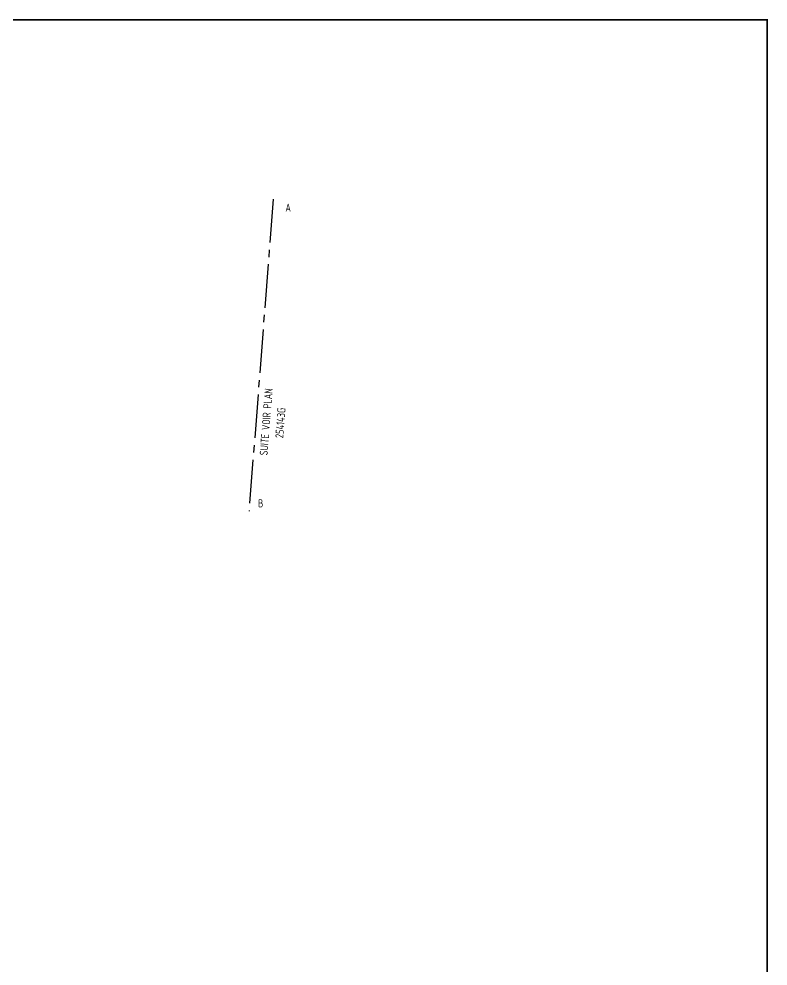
# Model space of a CAD drawing. Header units: millimetres. Extents: x 93 to 1284, y -277 to 574.
# Drawn here: x 956.8 to 1284.3, y 159.6 to 573.8 of the extents above; entities that cross this region are included whole.
import ezdxf
from ezdxf.enums import TextEntityAlignment as Align

# ---------------------------------------------------------------- set-up
doc = ezdxf.new("R2010")
doc.units = ezdxf.units.MM
doc.linetypes.add('CENTER2', pattern=[28.575, 19.05, -3.175, 3.175, -3.175])
for name, color, linetype in [('CARTOUCHE', 7, 'CONTINUOUS'), ('INDICATION', 7, 'CONTINUOUS'), ('RASTER', 7, 'CONTINUOUS')]:
    doc.layers.add(name, color=color, linetype=linetype)
doc.styles.add('CARTOUCHE', font='ARIAL.TTF', dxfattribs={"width": 0.85})
doc.styles.add('INDICATIONS', font='isocp.shx', dxfattribs={"width": 0.85})
doc.styles.add('ROMANS', font='romans', dxfattribs={"width": 0.8, "height": 2.5})
picture_1 = doc.add_image_def('image1.tif', size_in_pixel=(9374, 6692))

# ---------------------------------------------------------------- blocks, each defined once
blk = doc.blocks.new('ORES A0')
at = {"layer": 'CARTOUCHE', "const_width": 0.7}
blk.add_lwpolyline([(0, 0), (-1190.67, 0), (-1190.67, 850), (0, 850)], close=True, dxfattribs=at)
at = {"layer": 'CARTOUCHE', "color": 7, "linetype": 'Continuous', "style": 'ROMANS', "width": 0.5}
for tag, p in [('MD1', (-186.74, 151.5)), ('MD1-2', (-156.36, 151.5)), ('MD2', (-186.74, 145.5)), ('MD2-2', (-156.36, 145.5)), ('MD3', (-186.74, 139.5)), ('MD3-2', (-156.36, 139.5)), ('MD4', (-186.74, 133.5)), ('MD4-2', (-156.36, 133.5)), ('MD5', (-186.74, 127.5)), ('MD5-2', (-156.36, 127.5)), ('MD6', (-186.74, 121.5)), ('MD6-2', (-156.36, 121.5)), ('MD7', (-186.74, 115.5)), ('MD7-2', (-156.36, 115.5)), ('MD8', (-186.74, 109.5)), ('MD8-2', (-156.36, 109.5)), ('MD9', (-186.74, 103.5)), ('MD9-2', (-156.36, 103.5)), ('MD10', (-186.74, 97.5)), ('MD10-2', (-156.36, 97.5))]:
    blk.add_attdef(tag, p, '', height=3, dxfattribs=at)
for tag, p in [('MD1-3', (-27.65, 153)), ('MD2-3', (-27.65, 147)), ('MD3-3', (-27.65, 141)), ('MD4-3', (-27.65, 135)), ('MD5-3', (-27.65, 129)), ('MD6-3', (-27.65, 123)), ('MD7-3', (-27.65, 117)), ('MD8-3', (-27.65, 111)), ('MD9-3', (-27.65, 105)), ('MD10-3', (-27.65, 99))]:
    blk.add_attdef(tag, text='', height=3, dxfattribs=at).set_placement(p, align=Align.MIDDLE_CENTER)
at = {"layer": 'CARTOUCHE', "color": 7, "linetype": 'Continuous', "style": 'CARTOUCHE', "width": 0.85}
for tag, height, p in [('COM', 5, (-51.88, 82.49)), ('LOC', 4, (-51.88, 75.86)), ('RES', 4, (-51.88, 63.48))]:
    blk.add_attdef(tag, text='', height=height, dxfattribs=at).set_placement(p, align=Align.CENTER)
at = {"layer": 'CARTOUCHE', "color": 7, "linetype": 'Continuous', "style": 'ROMANS'}
blk.add_attdef('OBJ1', text='', height=1.5, dxfattribs=at).set_placement((-51.88, 71.66), align=Align.CENTER)
for tag, p in [('ECH', (-56.25, 55.2)), ('DAT', (-56.25, 48.6)), ('DES', (-56.25, 42))]:
    blk.add_attdef(tag, p, '', height=3, dxfattribs=at)
at = {"layer": 'CARTOUCHE', "color": 7, "linetype": 'Continuous', "style": 'CARTOUCHE', "width": 0.8}
blk.add_attdef('NUM', text='', height=10, dxfattribs=at).set_placement((-51.88, 30), align=Align.MIDDLE)

msp = doc.modelspace()

# ---------------------------------------------------------------- linework, layer by layer
at = {"layer": 'INDICATION', "linetype": 'CENTER2', "flags": 128}
msp.add_lwpolyline([(1067.91, 495.03), (1057.35, 358.53)], dxfattribs=at)

# ---------------------------------------------------------------- block references
at = {"layer": 'CARTOUCHE'}
msp.add_blockref('ORES A0', (1283.97, -276.53), dxfattribs=at)

# ---------------------------------------------------------------- texts
at = {"layer": 'INDICATION', "style": 'INDICATIONS', "width": 0.85}
for s, p in [('A', (1074.46, 489.59)), ('B', (1062.49, 360.25))]:
    msp.add_text(s, height=3.5, dxfattribs=at).set_placement(p, align=Align.CENTER)
for s, p in [('SUITE VOIR PLAN', (1066.6, 397.5)), ('254143G', (1072.82, 397.02))]:
    msp.add_text(s, height=3.5, rotation=85.5782, dxfattribs=at).set_placement(p, align=Align.CENTER)

# ---------------------------------------------------------------- pictures from other files: only their frames are drawn
at = {"layer": 'RASTER'}
image = msp.add_image(picture_1, insert=(93.31, -276.53), size_in_units=(1190.66, 850), dxfattribs=at)
image.dxf.flags = 11

doc.saveas('drawing.dxf')
